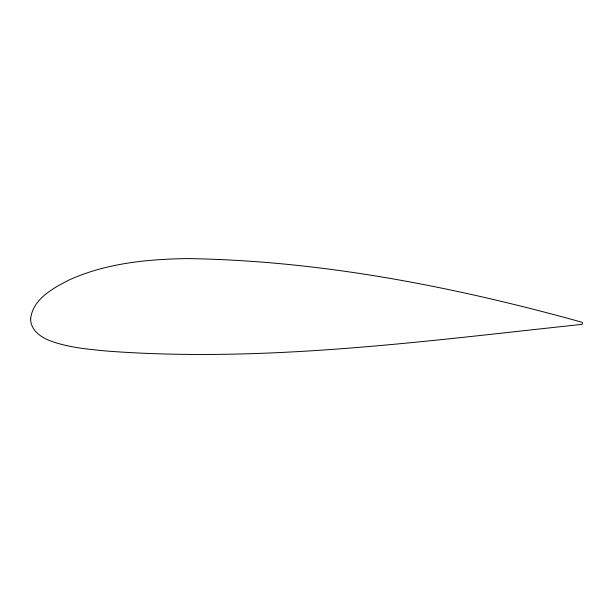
<?xml version="1.0" encoding="UTF-8"?>
<svg xmlns="http://www.w3.org/2000/svg" width="613" height="613" viewBox="0 0 613 613"><rect width="100%" height="100%" fill="white"/><g stroke="black" fill="none" stroke-linecap="round" stroke-linejoin="round"><path stroke-width="0.92" d="M30.65 318.699C30.389 330.231 41.293 337.686 51.04 341.119C69.031 347.64 88.31 349.28 107.221 351.096C265.927 362.942 424.679 341.089 582.189 324.346L582.35 322.338C453.574 286.608 320.737 260.502 186.75 258.579C146.875 259.268 105.911 263.284 69.192 279.949C53.277 288.056 32.864 298.914 30.65 318.699"/></g></svg>
